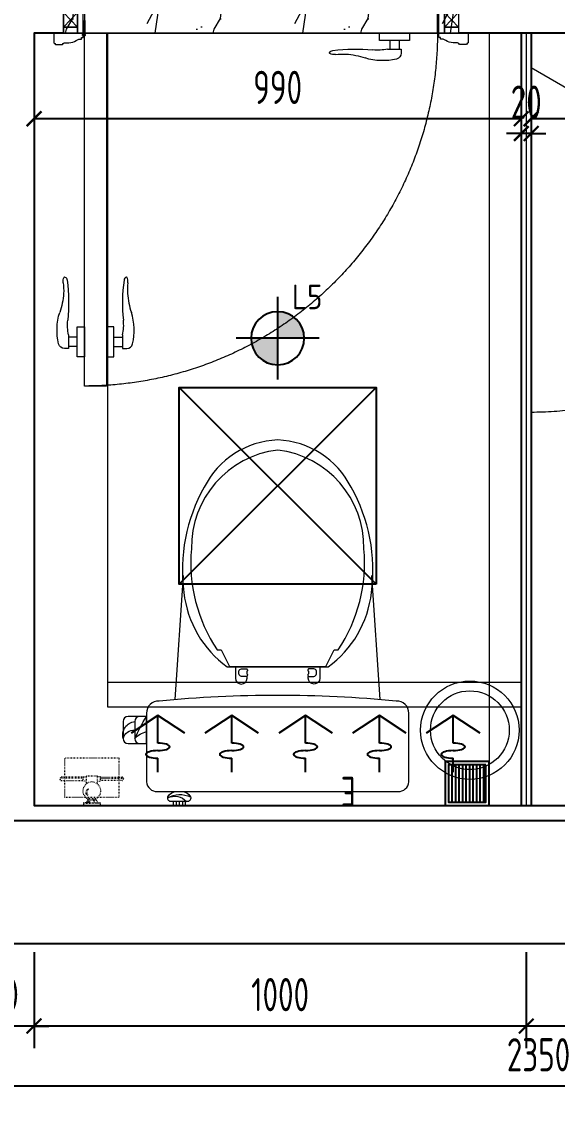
# Model space of a CAD drawing. Header units: millimetres. Extents: x 84706 to 155398, y -6776 to 36429.
# Drawn here: x 109847 to 110935, y 20431 to 22640 of the extents above; entities that cross this region are included whole.
import ezdxf
from ezdxf.enums import TextEntityAlignment as Align

# ---------------------------------------------------------------- set-up
doc = ezdxf.new("R2010")
doc.units = ezdxf.units.MM
for name, pattern in [('ACAD_ISO03W100', [30, 12, -18]), ('DASH', [8.89, 6.35, -2.54]), ('DOTE', [61.467999999999996, 50.8, -5.08, 0.508, -5.08]), ('HIDDEN', [9.524999999999999, 6.35, -3.175])]:
    doc.linetypes.add(name, pattern=pattern)
doc.layers.get('Defpoints').update_dxf_attribs({"color": 250})
for name, color, linetype, lineweight in [('FC-Doorsill【门槛线】', 8, 'Continuous', 0), ('FC-Material【地坪分割线】', 138, 'Continuous', 0), ('FF-Door【门】', 51, 'Continuous', 0), ('FF-Finish【平面完成尺寸】', 44, 'Continuous', 0), ('FF-FIXT【洁具】', 31, 'Continuous', 0), ('FF-MT【门套】', 20, 'Continuous', 0), ('FF-【活动成品家具】', 51, 'Continuous', 0), ('RC-dimensions', 44, 'Continuous', 0), ('RC-Modelling【天花造型】', 30, 'Continuous', 0)]:
    doc.layers.add(name, color=color, linetype=linetype, lineweight=lineweight)
for name, color, linetype in [('P-01-固定到顶家具', 30, 'Continuous'), ('P-01-地漏', 136, 'Continuous'), ('P-01-墙体完成面', 3, 'Continuous'), ('P-04-天花Ceiling AC', 14, 'Continuous'), ('P-04-天花Ceiling Lighting', 1, 'Continuous'), ('P-04-天花Ceiling Modelling', 30, 'Continuous'), ('P-07-地坪Floor', 20, 'Continuous'), ('WALL【墙体】', 7, 'Continuous')]:
    doc.layers.add(name, color=color, linetype=linetype)
doc.styles.add('MT-DIM', font='ARCHS.SHX', dxfattribs={"width": 0.8})
doc.styles.add('XZC', font='SIMPLEX.SHX', dxfattribs={"width": 0.7, "bigfont": 'hztxt.shx'})
doc.styles.add('尺寸标注', font='ARCHS.SHX', dxfattribs={"width": 0.8})
doc.linetypes.add('LED_LINE', pattern='A,12.7,-5.08,["LED",XZC,S=2.54,R=0,X=-2.54,Y=-1.27],-6.35', length=24.13)
doc.dimstyles.new('海龙1：25', dxfattribs={"dimscale": 25, "dimtxt": 2.25, "dimasz": 1, "dimexe": 1.5, "dimexo": 1, "dimgap": 1, "dimtad": 1, "dimdec": 0, "dimrnd": 5, "dimdsep": 46, "dimtxsty": '尺寸标注', "dimblk": 'ARCHTICK', "dimblk1": 'ARCHTICK', "dimblk2": 'ARCHTICK', "dimcen": 1, "dimclrd": 44, "dimclre": 44, "dimclrt": 2, "dimadec": 0, "dimazin": 0, "dimtfac": 1, "dimtdec": 0, "dimtix": 1, "dimtmove": 2, "dimatfit": 3, "dimldrblk": 'hl_arrow2', "dimfxl": 0, "dimarcsym": 0})

# ---------------------------------------------------------------- blocks, each defined once
blk = doc.blocks.new('马桶平面15')
at = {"color": 251}
for p, q in [((-164.0571908322745, 735.0981580092339), (-187.7460180830094, 735.0981580092339)), ((-182.4303169815685, 735.2244997677626), (-182.4303169815685, 743.3335451972671)), ((-175.901604457642, 735.0981580092339), (-175.901604457642, 743.3335451972671)), ((-168.5613192272722, 743.3335451972671), (-168.5613192272722, 735.0981580092339))]:
    blk.add_line(p, q, dxfattribs=at)
for points in [[(-171.2885222687619, 714.8840258204145, 0.2885749665974943), (-152.8361698848894, 725.1158669191645, 0.4641407080037827), (-158.5713588941726, 735.0981580092339), (-164.0571908322745, 735.0981580092339), (-164.0571908322745, 743.3335451972671), (-187.7460180830094, 743.3335451972671), (-187.7460180830094, 743.3335451972671), (-187.7460180830094, 735.0981580092339), (-193.2318500210531, 735.0981580092339, 0.4641407080037827), (-198.9670390303363, 725.1158669191645, 0.2885749665974943), (-180.5146866464638, 714.8840258204145)], [(-61.50066135724774, 462.9293617702788), (-61.50066135724774, 484.4478823955869, -0.9999999999999999), (-38.035714793019, 484.4478823955869), (-38.035714793019, 480.5103298384929)], [(109.6974524419638, 462.9293617702788), (109.6974524419638, 484.4478823955869, 0.9999999999999999), (86.2325058777351, 484.4478823955869), (86.2325058777351, 480.5103298384929)], [(26.7266699296888, 460.2448864139151), (121.8737014859216, 460.2448864139151), (138.6643494110322, 426.6350630602101), (147.0596733736456, 426.6350630602101, -0.1710796299672904), (199.2972580198548, 221.2416925954167, -0.3838322170328008), (24.09839554235805, 20.56960877298843, -0.3838322170327986), (-151.1004669351387, 221.2416925954167, -0.1710796299672904), (-98.86288228892954, 426.6350630602101), (-90.46755832631607, 426.6350630602101), (-73.67691040120553, 460.2448864139151), (121.8737014859216, 460.2448864139151)]]:
    blk.add_lwpolyline(points, format="xyb", dxfattribs=at)
for points in [[(24.09839554235805, 519.1526476269355, -0.02385465061286155), (-216.9319540455472, 530.8102654241957, -0.4276498337700156), (-242.5407318734797, 555.2757634925656), (-242.5407318734797, 695.0786024929257, -0.3823066257272526), (-220.4240667746635, 714.8840258204145), (24.09839554235805, 714.8840258204145), (268.6208578594378, 714.8840258204145, -0.3823066257272526), (290.737522958254, 695.0786024929257), (290.7375229581958, 555.2757634925656, -0.4276498337700156), (265.1287451302633, 530.8102654241957, -0.02385465061286155)], [(24.09839554235805, 1.001171767711639e-08, -0.2723392022480794), (-125.1494766355609, 95.95609877258539, -0.1631594532269017), (-166.5670983383316, 310.4249915879918, -0.209339846435017), (-78.45818554190919, 461.4631235599518), (24.09839554235805, 461.4631235599518), (126.6549766266253, 461.4631235599518, -0.209339846435017), (214.7638894230477, 310.4249915879918, -0.1631594532269017), (173.346267720277, 95.95609877258539, -0.2723392022480782)]]:
    blk.add_lwpolyline(points, format="xyb", close=True)
for points in [[(-242.5407318734797, 617.0594064458273), (-242.5407318734797, 562.2180218822323), (-279.8543606953463, 562.2180218822323, -0.414213562373095), (-289.8543606953463, 572.2180218822323), (-289.8543606953463, 607.0594064458273, -0.414213562373095), (-279.8543606953463, 617.0594064458273)], [(-242.5407318734797, 617.0594064458273), (-242.5407318734797, 562.2180218822323), (-256.197546284413, 562.2180218822323, -0.4142135623730943), (-266.197546284413, 572.2180218822323), (-266.197546284413, 607.0594064458273, -0.414213562373095), (-256.197546284413, 617.0594064458273)], [(-54.48536517063621, 475.5103298384929), (-54.48536517063621, 470.2579161572503, 0.414213562373095), (-49.48536517063621, 465.2579161572503), (-38.68139440007508, 465.2579161572503, 0.5853799054480288), (-38.49501884507481, 470.2579161572503), (-38.49501884507481, 475.5103298384929, 0.585379905448016), (-38.68139440007508, 480.5103298384929), (-49.48536517063621, 480.5103298384929, 0.414213562373095)], [(102.6821562553523, 475.5103298384929), (102.6821562553523, 470.2579161572503, -0.414213562373095), (97.68215625535231, 465.2579161572503), (86.87818548479117, 465.2579161572503, -0.5853799054480288), (86.6918099297909, 470.2579161572503), (86.6918099297909, 475.5103298384929, -0.585379905448016), (86.87818548479117, 480.5103298384929), (97.68215625535231, 480.5103298384929, -0.414213562373095)]]:
    blk.add_lwpolyline(points, format="xyb", close=True, dxfattribs=at)
for points in [[(-184.4186219370458, 527.8899719689507), (-167.1152511710534, 275.6955975303426)], [(232.6154130217619, 527.8899719689507), (215.3120422557113, 275.6955975303426)]]:
    blk.add_lwpolyline(points)
for centre, radius, start, end in [((-185.0891662033973, 755.6621033418924), 31.43439685889261, 242.8817928358048, 319.1420358471976), ((-173.5004622000852, 774.05271891132), 53.12088534449903, 240.7977288494226, 292.8926044594807), ((-262.6591067402624, 600.0725888848538), 28.07841621797807, 165.5915741051272, 262.7603417760201), ((-267.7218828947516, 612.3417008843971), 22.75410310537309, 193.4235015923418, 273.8412199098352), ((-231.6594726800104, 638.0647991135484), 46.41349914393098, 221.9148404801822, 256.4412853758613), ((180.6547157092718, 814.1427470392082), 492.5042680020023, 204.8642732166658, 210.7649860703481)]:
    blk.add_arc(centre, radius, start, end, dxfattribs=at)
blk = doc.blocks.new('DOORBLK101')
blk.add_line((-0.5, 0), (2.220446049250313e-16, 0.8660254037844385))
at = {"color": 8, "linetype": 'HIDDEN', "ltscale": 10}
blk.add_arc((-0.5, 0), 1, 0, 59.99999999999999, dxfattribs=at)
blk = doc.blocks.new('海龙工具_2009110106373373')
at = {"linetype": 'ACAD_ISO03W100', "ltscale": 0.1}
for p, q in [((-16.66667418397265, 0), (16.66667418397992, 0)), ((-16.66667418397265, -5.826282908732537), (-16.66667418397265, 0)), ((16.66667418397992, -5.826282908732537), (16.66667418397992, 0)), ((-16.66667418397265, -5.826282908732537), (16.66667418397992, -5.826282908732537)), ((-9.54349316621665, -11.10263979730371), (9.543493166223925, -11.10263979730371)), ((-7.947737707290798, -13.82621973758796), (7.947737707283522, -13.82621973758796)), ((-6.9319217377124, -13.82621973758796), (-6.9319217377124, -11.10263979730371)), ((6.931921737726952, -13.82621973758796), (6.931921737726952, -11.10263979730371))]:
    blk.add_line(p, q, dxfattribs=at)
at = {"color": 8, "linetype": 'ACAD_ISO03W100', "ltscale": 0.1}
for p, q in [((-16.66667418397265, -4.411159631417831), (16.66667418397992, -4.411159631417831)), ((-6.55520038731629, -13.82621973758796), (-6.55520038731629, -11.10263979730371)), ((-6.115661532334343, -13.82621973758796), (-6.115661532334343, -11.10263979730371)), ((-2.536900541839714, -13.82621973758796), (-2.536900541839714, -11.10263979730371)), ((5.562149299847079, -13.82621973758796), (5.562149299847079, -11.10263979730371)), ((5.876053145715559, -13.82621973758796), (5.876053145715559, -11.10263979730371)), ((6.44104333287396, -13.82621973758796), (6.44104333287396, -11.10263979730371)), ((7.836596803150314, -20.33806090000144), (11.90499751677999, -22.69508093754848)), ((6.959671882563271, -33.30064094488625), (9.215764637832763, -33.30064094488625))]:
    blk.add_line(p, q, dxfattribs=at)
blk.add_lwpolyline([(-55.47517922676343, -96.80728723364882), (55.20153515268612, -96.80728723364882), (55.20153515268612, -17.36786731695611), (-55.47517922676343, -17.36786731695611)], close=True, dxfattribs=at)
at = {"linetype": 'ACAD_ISO03W100', "ltscale": 0.1}
for points in [[(-11.67765323831554, -43.80622058504377), (-11.67765323831554, -59.88850430181628), (11.67765323830099, -59.88850430181628), (11.67765323830099, -43.80622058504377)], [(-61.44944365140691, -50.98293094473775), (-17.63761928922031, -50.98293094473775)], [(-17.63761928922031, -57.7930764950288), (-61.44944365140691, -57.7930764950288)], [(-11.67765323833009, -49.47301560111373), (-17.63761928922031, -49.47301560111373), (-17.63761928922031, -58.82040746966959), (-11.67765323833009, -58.82040746966959)], [(11.67765323830099, -49.47301560111373), (17.63761928918393, -49.47301560111373), (17.63761928918393, -58.82040746966959), (11.67765323830099, -58.82040746966959)], [(61.44944365137053, -50.98293094473775), (17.63761928918393, -50.98293094473775)], [(17.63761928918393, -57.7930764950288), (61.44944365137053, -57.7930764950288)]]:
    blk.add_lwpolyline(points, dxfattribs=at)
at = {"color": 8, "linetype": 'ACAD_ISO03W100', "ltscale": 0.1}
for points in [[(-17.63761928922031, -56.14353727570415), (-64.36708354324946, -56.14353727570415)], [(-17.63761928922031, -56.69338368214085), (-63.95538535736705, -56.69338368214085)], [(17.63761928918393, -56.14353727570415), (64.36708354322036, -56.14353727570415)], [(17.63761928918393, -56.69338368214085), (63.95538535733795, -56.69338368214085)]]:
    blk.add_lwpolyline(points, dxfattribs=at)
at = {"linetype": 'ACAD_ISO03W100', "ltscale": 0.1}
for centre, radius, start, end in [((7.275957614183426e-12, -30.03705152257317), 18.05429593821541, 116.1174789818091, 63.88252101819091), ((-20.89994410058716, -14.22705750494788), 11.77841092154193, 15.38278819670039, 45.49873492132252), ((20.89994410057989, -14.22705750494788), 11.77841092154193, 134.5012650786775, 164.6172118032996), ((-61.44944365140691, -54.38800371988327), 3.405072775143196, 90, 270), ((61.44944365137053, -54.38800371988327), 3.405072775143196, 270, 90)]:
    blk.add_arc(centre, radius, start, end, dxfattribs=at)
at = {"color": 8, "linetype": 'ACAD_ISO03W100', "ltscale": 0.1}
for centre, radius, start, end in [((-15.29056105926429, -11.82819850473606), 11.17484108262379, 3.722712052192017, 32.48588416393801), ((-22.18789866888983, -12.49614203695819), 18.83187759355098, 4.24359386450661, 20.74314714493002), ((14.73137595405569, -12.43669189355569), 11.19372081646133, 143.8042241538002, 173.1552997433065), ((16.86254185606958, -14.22705750494788), 11.77841092154193, 134.5012650786775, 164.6172118032996), ((21.58276324236795, -18.21428574349557), 16.78133918080376, 132.4215995361787, 154.9263456244095), ((0.7450198465376161, -26.36926445191784), 9.309451112509976, 311.8793106955118, 40.38030773690907), ((0.8892730121006025, -25.54557536961511), 11.37855460373678, 317.0350350268318, 14.50796760360802)]:
    blk.add_arc(centre, radius, start, end, dxfattribs=at)
blk = doc.blocks.new('海龙_05069869')
at = {"layer": 'FF-FIXT【洁具】'}
blk.add_circle((0, 0), 100, dxfattribs=at)
at = {"layer": 'FF-FIXT【洁具】', "color": 9}
blk.add_circle((0, 0), 80, dxfattribs=at)
blk = doc.blocks.new('_ArchTick')
at = {"color": 2, "linetype": 'ByBlock', "const_width": 0.15}
blk.add_lwpolyline([(-0.5, -0.5), (0.5, 0.5)], dxfattribs=at)
blk = doc.blocks.new('*D216')
at = {"layer": 'Defpoints', "color": 0, "transparency": 16777216}
for p in [(109721.788757157, 21016.41834698622), (109871.788757157, 21016.41834698622), (109721.788757157, 20598.50277478949)]:
    blk.add_point(p, dxfattribs=at)
at = {"layer": 'RC-dimensions', "color": 44, "lineweight": -2, "transparency": 16777216}
for p, q in [((109721.788757157, 20748.50277478949), (109721.788757157, 20553.50277478949)), ((109871.788757157, 20748.50277478949), (109871.788757157, 20553.50277478949)), ((109721.788757157, 20598.50277478949), (109691.788757157, 20598.50277478949)), ((109871.788757157, 20598.50277478949), (109721.788757157, 20598.50277478949)), ((109871.788757157, 20598.50277478949), (109901.788757157, 20598.50277478949))]:
    blk.add_line(p, q, dxfattribs=at)
at = {"layer": 'RC-dimensions', "color": 44, "lineweight": -2, "transparency": 16777216, "xscale": 30, "yscale": 30, "zscale": 30}
blk.add_blockref('_ArchTick', (109721.788757157, 20598.50277478949), dxfattribs=at)
at = {"layer": 'RC-dimensions', "color": 44, "lineweight": -2, "transparency": 16777216, "xscale": 30, "yscale": 30, "zscale": 30, "rotation": 180}
blk.add_blockref('_ArchTick', (109871.788757157, 20598.50277478949), dxfattribs=at)
at = {"layer": 'RC-dimensions', "color": 2, "transparency": 16777216, "insert": (109796.788757157, 20662.25277478949), "char_height": 67.5, "attachment_point": 5, "style": '尺寸标注'}
blk.add_mtext('150', dxfattribs=at)
blk = doc.blocks.new('hl_arrow2')
at = {"color": 2}
blk.add_line((-0.221303783804, 2.183e-12), (-1, 5.72e-13), dxfattribs=at)
blk.add_lwpolyline([(-0.221303783804, 0), (-0.861040435366, -0.688592459968), (-0.653754463034, -0.862470062348), (0, 0), (-0.653754463034, 0.862470062348), (-0.861040435366, 0.688592459968)], close=True, dxfattribs=at)
for points in [[(-0.861040435366, 0.688592459968), (-0.653754463034, 0.862470062348), (-0.221303783804, 0), (0, 0)], [(-0.861040435366, -0.688592459968), (-0.653754463034, -0.862470062348), (-0.221303783804, 0), (0, 0)]]:
    blk.add_solid(points, dxfattribs=at)
blk = doc.blocks.new('*D217')
at = {"layer": 'Defpoints', "color": 0, "transparency": 16777216}
for p in [(109871.788757157, 21016.41834698622), (110871.788757157, 21016.41834698622), (109871.788757157, 20598.50277478949)]:
    blk.add_point(p, dxfattribs=at)
at = {"layer": 'RC-dimensions', "color": 44, "lineweight": -2, "transparency": 16777216}
for p, q in [((109871.788757157, 20748.50277478949), (109871.788757157, 20553.50277478949)), ((110871.788757157, 20748.50277478949), (110871.788757157, 20553.50277478949)), ((110871.788757157, 20598.50277478949), (109871.788757157, 20598.50277478949))]:
    blk.add_line(p, q, dxfattribs=at)
at = {"layer": 'RC-dimensions', "color": 44, "lineweight": -2, "transparency": 16777216, "xscale": 30, "yscale": 30, "zscale": 30, "rotation": 180}
blk.add_blockref('_ArchTick', (109871.788757157, 20598.50277478949), dxfattribs=at)
at = {"layer": 'RC-dimensions', "color": 44, "lineweight": -2, "transparency": 16777216, "xscale": 30, "yscale": 30, "zscale": 30}
blk.add_blockref('_ArchTick', (110871.788757157, 20598.50277478949), dxfattribs=at)
at = {"layer": 'RC-dimensions', "color": 2, "transparency": 16777216, "insert": (110371.788757157, 20662.25277478949), "char_height": 67.5, "attachment_point": 5, "style": '尺寸标注'}
blk.add_mtext('1000', dxfattribs=at)
blk = doc.blocks.new('*D218')
at = {"layer": 'Defpoints', "color": 0, "transparency": 16777216}
for p in [(110871.788757157, 21016.41834698622), (111771.788757157, 21016.41834698622), (110871.788757157, 20598.50277478949)]:
    blk.add_point(p, dxfattribs=at)
at = {"layer": 'RC-dimensions', "color": 44, "lineweight": -2, "transparency": 16777216}
for p, q in [((110871.788757157, 20748.50277478949), (110871.788757157, 20553.50277478949)), ((111771.788757157, 20748.50277478949), (111771.788757157, 20553.50277478949)), ((111771.788757157, 20598.50277478949), (110871.788757157, 20598.50277478949))]:
    blk.add_line(p, q, dxfattribs=at)
at = {"layer": 'RC-dimensions', "color": 44, "lineweight": -2, "transparency": 16777216, "xscale": 30, "yscale": 30, "zscale": 30, "rotation": 180}
blk.add_blockref('_ArchTick', (110871.788757157, 20598.50277478949), dxfattribs=at)
at = {"layer": 'RC-dimensions', "color": 44, "lineweight": -2, "transparency": 16777216, "xscale": 30, "yscale": 30, "zscale": 30}
blk.add_blockref('_ArchTick', (111771.788757157, 20598.50277478949), dxfattribs=at)
at = {"layer": 'RC-dimensions', "color": 2, "transparency": 16777216, "insert": (111321.788757157, 20662.25277478949), "char_height": 67.5, "attachment_point": 5, "style": '尺寸标注'}
blk.add_mtext('900', dxfattribs=at)
blk = doc.blocks.new('门套线03')
at = {"ltscale": 100}
blk.add_lwpolyline([(59.99999999610009, 0), (59.99999999610009, 19.6999869149644, -0.3391847375322686), (56.56702640501317, 23.13296050606286), (41.95708299996386, 23.13296050606286, -0.3604749616786678), (38.52410943494215, 19.6999869149644), (29.23864021471218, 19.69998691491773, 0.1378024109381286), (14.4835205811778, 14.68383078919715, -0.1658899653347029), (3.43297359108692, 11.92995527619487), (3.43297359108692, 8.714471423439676), (0, 8.714471423439676), (0, 0)], format="xyb", close=True, dxfattribs=at)
blk = doc.blocks.new('HL_Door_Hinge')
at = {"color": 0, "linetype": 'DOTE', "ltscale": 0.04}
for p, q in [((-4, 3), (4, 3)), ((0, -1), (0, 7))]:
    blk.add_line(p, q, dxfattribs=at)
at = {"color": 0, "linetype": 'DASH', "ltscale": 5}
for p, q in [((-2, -26), (-2, 0.7639320224989206)), ((-0.5, -26), (-0.5, 0.04196010845043929)), ((0.5, -26), (0.5, 0.04196010845043929)), ((2, -26), (2, 0.7639320224989206)), ((-0.5, -26), (-2, -26)), ((0.5, -26), (2, -26))]:
    blk.add_line(p, q, dxfattribs=at)
for radius in [3, 2]:
    blk.add_circle((0, 3), radius, dxfattribs=at)
blk = doc.blocks.new('HL_Door_Seal')
at = {"color": 0}
for p, q in [((4.99999999992724, 2.082008359138854e-05), (-4.999999999941792, -2.082007631543092e-05)), ((-0.9999999999417923, 5.986082524348603), (-0.4999999999272404, 6.484924469714315)), ((-0.9999999999417923, 5.986082524348603), (-0.4999999999272404, 5.986082524348603)), ((-0.9999999999417923, 5.487240578979254), (-0.4999999999272404, 5.986082524348603)), ((-0.9999999999417923, 5.487240578979254), (-0.4999999999272404, 5.487240578979254)), ((-0.9999999999417923, 4.98839863359899), (-0.4999999999272404, 5.487240578979254)), ((-0.9999999999417923, 4.489556688240555), (-0.4999999999272404, 4.98839863359899)), ((-0.9999999999417923, 4.98839863359899), (-0.4999999999272404, 4.98839863359899)), ((-0.9999999999417923, 4.489556688240555), (-0.4999999999272404, 4.489556688240555)), ((-0.9999999999417923, 3.990714742871205), (-0.4999999999272404, 4.489556688240555)), ((-0.9999999999417923, 3.990714742871205), (-0.4999999999272404, 3.990714742871205)), ((-0.9999999999417923, 3.491872797501856), (-0.4999999999272404, 3.990714742871205)), ((-0.9999999999417923, 3.491872797501856), (-0.4999999999272404, 3.491872797501856)), ((-0.9999999999417923, 2.993030852132506), (-0.4999999999272404, 3.491872797501856)), ((-0.9999999999417923, 2.993030852132506), (-0.4999999999272404, 2.993030852132506)), ((-0.9999999999417923, 2.494188906763156), (-0.4999999999272404, 2.993030852132506)), ((-0.9999999999417923, 2.494188906763156), (-0.4999999999272404, 2.494188906763156)), ((-0.9999999999417923, 1.995346961401083), (-0.4999999999272404, 2.494188906763156)), ((-0.9999999999417923, 1.995346961401083), (-0.4999999999272404, 1.995346961401083)), ((-0.9999999999417923, 1.496505016020819), (-0.4999999999272404, 1.995346961401083)), ((-0.9999999999417923, 1.496505016020819), (-0.4999999999272404, 1.496505016020819)), ((-0.9999999999417923, 0.9976630706514698), (-0.4999999999272404, 1.496505016020819)), ((-0.9999999999417923, 0.9976630706514698), (-0.4999999999272404, 0.9976630706514698)), ((-0.9999999999417923, 0.4988211252821202), (-0.4999999999272404, 0.9976630706514698)), ((-0.9999999999417923, 0.4988211252821202), (-0.4999999999272404, 0.4988211252821202)), ((-0.9999999999417923, -2.082007631543092e-05), (-0.4999999999272404, 0.4988211252821202)), ((-0.4999999999272404, 6.484924469714315), (0.5000000000727596, 6.484924469714315)), ((1.00000000007276, 5.986082524348603), (0.5000000000727596, 6.484924469714315)), ((1.00000000007276, 5.986082524348603), (0.5000000000727596, 5.986082524348603)), ((1.00000000007276, 5.487240578979254), (0.5000000000727596, 5.986082524348603)), ((1.00000000007276, 5.487240578979254), (0.5000000000727596, 5.487240578979254)), ((1.00000000007276, 4.98839863359899), (0.5000000000727596, 5.487240578979254)), ((1.00000000007276, 4.98839863359899), (0.5000000000727596, 4.98839863359899)), ((1.00000000007276, 4.489556688240555), (0.5000000000727596, 4.98839863359899)), ((1.00000000007276, 4.489556688240555), (0.5000000000727596, 4.489556688240555)), ((1.00000000007276, 3.990714742871205), (0.5000000000727596, 4.489556688240555)), ((1.00000000007276, 3.990714742871205), (0.5000000000727596, 3.990714742871205)), ((1.00000000007276, 3.491872797501856), (0.5000000000727596, 3.990714742871205)), ((1.00000000007276, 3.491872797501856), (0.5000000000727596, 3.491872797501856)), ((1.00000000007276, 2.993030852132506), (0.5000000000727596, 3.491872797501856)), ((1.00000000007276, 2.993030852132506), (0.5000000000727596, 2.993030852132506)), ((1.00000000007276, 2.494188906763156), (0.5000000000727596, 2.993030852132506)), ((1.00000000007276, 2.494188906763156), (0.5000000000727596, 2.494188906763156)), ((1.00000000007276, 1.995346961401083), (0.5000000000727596, 2.494188906763156)), ((1.00000000007276, 1.995346961401083), (0.5000000000727596, 1.995346961401083)), ((1.00000000007276, 1.496505016020819), (0.5000000000727596, 1.995346961401083)), ((1.00000000007276, 1.496505016020819), (0.5000000000291038, 1.496505016020819)), ((1.000000000029104, 0.9976630706514698), (0.5000000000291038, 1.496505016020819)), ((1.000000000029104, 0.9976630706514698), (0.5000000000291038, 0.9976630706514698)), ((1.000000000029104, 0.4988211252821202), (0.5000000000291038, 0.9976630706514698)), ((1.000000000029104, 0.4988211252821202), (0.5000000000291038, 0.4988211252821202)), ((1.000000000029104, -2.082007631543092e-05), (0.5000000000291038, 0.4988211252821202))]:
    blk.add_line(p, q, dxfattribs=at)
blk.add_lwpolyline([(-3.872983346140245, -1.000020820065401, 0.7745966692453083), (3.872983346285764, -1.000020820065401)], format="xyb", close=True, dxfattribs=at)
blk.add_arc((7.275957614183426e-11, -2.082007631543092e-05), 5, 180, 0.0004771610841849796, dxfattribs=at)
blk = doc.blocks.new('门把手02')
at = {"color": 250}
for p, q in [((-13.49999999860302, 32.17172175762244), (-13.49999999860302, 40.86935063358396)), ((12.90183659596369, 32.17172175762244), (-13.49999999860302, 32.17172175762244)), ((-9.400420775113162, 14.63367436802946), (-9.40042077738326, 32.17172175762244)), ((9.400420775462408, 14.63367436802946), (9.400420777557883, 32.17172175762244)), ((-30.37499999685679, 14.63367436802946), (-15.18749999825377, 14.63367436802946)), ((-30.37499999685679, 0), (-30.37499999685679, 14.63367436802946)), ((30.37499999685679, 0), (-30.37499999685679, 0)), ((-15.18749999825377, 14.63367436802946), (19.57499999797437, 14.63367436802946)), ((-15.18749999825377, 14.63367436802946), (19.57499999797437, 14.63367436802946)), ((19.57499999797437, 14.63367436802946), (30.37499999685679, 14.63367436802946)), ((30.37499999685679, 14.63367436802946), (30.37499999685679, 0))]:
    blk.add_line(p, q, dxfattribs=at)
at = {"color": 250, "extrusion": (0, 0, -1)}
for centre, major_axis, ratio, start_param, end_param in [((-1.349999999685679, 40.86935063358396), (-8.591347391675667, 8.591347391675665), 0.9999999999859451, 5.497787143775111, 6.813201964240597), ((23.38864229049068, -64.06994071556255), (-0.1062504841361529, 119.9626829500712), 0.9999999997415425, -0.2330466779844225, 0.306450502864553), ((107.7648263399606, 189.2196141660679), (1.753389800599291, 147.0283474284527), 0.9999999997236567, 3.194780511485614, 3.464277035678652), ((12.90183659596369, 37.23422175832093), (3.579728080075414, 3.579728080075414), 0.9999999999779258, 2.124303553739056, 2.356194490181307), ((79.26974967814749, 368.4258099852595), (-0.0604607325119018, 336.2688116135121), 0.9999999997360908, 3.005110885875104, 3.247916494708651), ((105.2230611277046, 171.9977347373497), (-91.70875193008591, 91.7087519300859), 0.9999999999995437, 3.813777725236979, 3.981187050748122), ((122.5295124765253, 24.00941682164557), (-13.65154796017409, 13.65154796017409), 0.9999999999980151, 0.6474644883190493, 1.248662514605253), ((124.0194821701152, 43.59716152050532), (5.920311599394203, 5.920311599394205), 0.9999999999987207, 1.238085390287711, 2.228963725690718), ((130.6264945021248, 40.39641311718151), (-0.7291489896447445, 0.7291489896447444), 0.999999999933694, 1.325662120281373, 2.81998217696338)]:
    blk.add_ellipse(centre, major_axis=major_axis, ratio=ratio, start_param=start_param, end_param=end_param, dxfattribs=at)
at = {"color": 250, "extrusion": (0, 0, -0.9999999999999999)}
blk.add_ellipse((33.83809215266956, -51.42656153091229), major_axis=(-0.03870356646748987, 86.03667510705834), ratio=0.9999999997428224, start_param=-0.2314410869051797, end_param=0.1146693207027536, dxfattribs=at)
blk = doc.blocks.new('hld_1_722.134_150_门把手02_门套线03_45_0_0_3_40_0_1_1')
at = {"layer": 'FC-Doorsill【门槛线】'}
for p, q in [((-0.4999999999998593, 0.09350052905264998), (0.4999999999998593, 0.09350052905264998)), ((-0.4999999999998593, -0.09350052905264998), (0.4999999999998593, -0.09350052905264998))]:
    blk.add_line(p, q, dxfattribs=at)
at = {"layer": 'FF-Door【门】'}
blk.add_lwpolyline([(-0.4470163668700243, 0.09350052905264998), (-0.3909160494384343, 0.09350052905264998), (-0.3909160494384343, 0.9875332627926986), (-0.4470163668700243, 0.9875332627926986)], close=True, dxfattribs=at)
at = {"layer": 'FF-Door【门】', "color": 250, "linetype": 'ACAD_ISO03W100', "ltscale": 2.083333333333333}
blk.add_lwpolyline([(-0.4470163668700243, 0.09350052905264998), (0.4470163668700243, 0.09350052905264998), (0.4470163668700243, 0.03740021162106), (-0.4470163668700243, 0.03740021162106)], close=True, dxfattribs=at)
at = {"layer": 'FF-Door【门】', "color": 8, "linetype": 'HIDDEN', "ltscale": 15}
blk.add_arc((-0.4470163668700243, 0.09350052905264998), 0.8940327337400487, 0, 90.00000000000588, dxfattribs=at)
at = {"layer": 'FF-MT【门套】', "color": 250}
for p, q in [((-0.4650931358202033, 0.07854044440422599), (-0.4999999999998593, 0.041140232783166)), ((-0.4650931358202033, 0.041140232783166), (-0.4999999999998593, 0.07854044440422599)), ((0.4650931358202033, 0.07854044440422599), (0.4999999999998593, 0.041140232783166)), ((0.4650931358202033, 0.041140232783166), (0.4999999999998593, 0.07854044440422599)), ((-0.4999999999998593, -0.041140232783166), (-0.4650931358202033, -0.07854044440422599)), ((-0.4999999999998593, -0.07854044440422599), (-0.4650931358202033, -0.041140232783166)), ((0.4999999999998593, -0.041140232783166), (0.4650931358202033, -0.07854044440422599)), ((0.4999999999998593, -0.07854044440422599), (0.4650931358202033, -0.041140232783166))]:
    blk.add_line(p, q, dxfattribs=at)
for points in [[(-0.4999999999998593, 0.09350052905264998), (-0.4650931358202033, 0.09350052905264998), (-0.4650931358202033, 0.07854044440422599), (-0.4999999999998593, 0.07854044440422599)], [(-0.4650931358202033, 0.09350052905264998), (-0.4501330511717793, 0.09350052905264998), (-0.4501330511717793, -0.09350052905264998), (-0.4650931358202033, -0.09350052905264998)], [(0.4650931358202033, 0.09350052905264998), (0.4501330511717793, 0.09350052905264998), (0.4501330511717793, -0.09350052905264998), (0.4650931358202033, -0.09350052905264998)], [(0.4999999999998593, 0.09350052905264998), (0.4650931358202033, 0.09350052905264998), (0.4650931358202033, 0.07854044440422599), (0.4999999999998593, 0.07854044440422599)], [(-0.4650931358202033, 0.07854044440422599), (-0.4650931358202033, 0.041140232783166), (-0.4999999999998593, 0.041140232783166), (-0.4999999999998593, 0.07854044440422599)], [(0.4650931358202033, 0.07854044440422599), (0.4650931358202033, 0.041140232783166), (0.4999999999998593, 0.041140232783166), (0.4999999999998593, 0.07854044440422599)], [(-0.4999999999998593, -0.041140232783166), (-0.4999999999998593, -0.07854044440422599), (-0.4650931358202033, -0.07854044440422599), (-0.4650931358202033, -0.041140232783166)], [(0.4999999999998593, -0.041140232783166), (0.4999999999998593, -0.07854044440422599), (0.4650931358202033, -0.07854044440422599), (0.4650931358202033, -0.041140232783166)], [(-0.4999999999998593, -0.09350052905264998), (-0.4650931358202033, -0.09350052905264998), (-0.4650931358202033, -0.07854044440422599), (-0.4999999999998593, -0.07854044440422599)], [(0.4999999999998593, -0.09350052905264998), (0.4650931358202033, -0.09350052905264998), (0.4650931358202033, -0.07854044440422599), (0.4999999999998593, -0.07854044440422599)]]:
    blk.add_lwpolyline(points, close=True, dxfattribs=at)
at = {"layer": 'FF-MT【门套】'}
for points in [[(-0.4999999999998593, 0.09350052905264998), (-0.4501330511717793, 0.09350052905264998), (-0.4501330511717793, 0.03116684301755), (-0.4376663139647593, 0.03116684301755), (-0.4376663139647593, -0.09350052905264998), (-0.4999999999998593, -0.09350052905264998)], [(0.4999999999998593, 0.09350052905264998), (0.4501330511717793, 0.09350052905264998), (0.4501330511717793, 0.03116684301755), (0.4376663139647593, 0.03116684301755), (0.4376663139647593, -0.09350052905264998), (0.4999999999998593, -0.09350052905264998)]]:
    blk.add_lwpolyline(points, close=True, dxfattribs=at)
at = {"layer": 'FF-Door【门】', "color": 250, "yscale": 0.001246673720702, "zscale": 0.001246673720702}
for name, p, xscale, rotation in [('门把手02', (-0.4470163668700243, 0.8753326279295186), -0.001246673720702, 90.00000000000593), ('门把手02', (-0.3909160494384343, 0.8753326279295186), 0.001246673720702, 270.0000000000178), ('HL_Door_Seal', (-0.4438996825682693, 0.03116684301755), 0.001246673720702, 180.0000000000119), ('HL_Door_Seal', (0.4438996825682693, 0.03116684301755), -0.001246673720702, 180)]:
    blk.add_blockref(name, p, dxfattribs=dict(at, xscale=xscale, rotation=rotation))
at = {"layer": 'FF-Door【门】', "color": 250, "zscale": 0.001246673720702}
for name, p, xscale, yscale in [('门把手02', (0.3379324163085993, 0.09350052905264998), -0.001246673720702, 0.001246673720702), ('HL_Door_Hinge', (-0.4485747090209018, 0.09350052905264998), 0.001246673720702, 0.001246673720702), ('门把手02', (0.3379324163085993, 0.03740021162106), -0.001246673720702, -0.001246673720702)]:
    blk.add_blockref(name, p, dxfattribs=dict(at, xscale=xscale, yscale=yscale))
at = {"layer": 'FF-MT【门套】', "zscale": 0.001246673720702}
for p, xscale, yscale in [((-0.4501330511717793, 0.09350052905264998), -0.001246673720702, 0.001246673720702), ((0.4501330511717793, 0.09350052905264998), 0.001246673720702, 0.001246673720702), ((-0.4376663139647593, -0.09350052905264998), -0.001246673720702, -0.001246673720702), ((0.4376663139647593, -0.09350052905264998), 0.001246673720702, -0.001246673720702)]:
    blk.add_blockref('门套线03', p, dxfattribs=dict(at, xscale=xscale, yscale=yscale))
blk = doc.blocks.new('*D220')
at = {"layer": 'Defpoints', "color": 0, "transparency": 16777216}
for p in [(109721.788757157, 20776.31221744676), (112071.788757157, 20776.31221744676), (109721.788757157, 20476.31221744676)]:
    blk.add_point(p, dxfattribs=at)
at = {"layer": 'RC-dimensions', "color": 44, "lineweight": -2, "transparency": 16777216}
for p, q in [((109721.788757157, 20626.31221744676), (109721.788757157, 20431.31221744676)), ((112071.788757157, 20626.31221744676), (112071.788757157, 20431.31221744676)), ((112071.788757157, 20476.31221744676), (109721.788757157, 20476.31221744676))]:
    blk.add_line(p, q, dxfattribs=at)
at = {"layer": 'RC-dimensions', "color": 44, "lineweight": -2, "transparency": 16777216, "xscale": 30, "yscale": 30, "zscale": 30, "rotation": 180}
blk.add_blockref('_ArchTick', (109721.788757157, 20476.31221744676), dxfattribs=at)
at = {"layer": 'RC-dimensions', "color": 44, "lineweight": -2, "transparency": 16777216, "xscale": 30, "yscale": 30, "zscale": 30}
blk.add_blockref('_ArchTick', (112071.788757157, 20476.31221744676), dxfattribs=at)
at = {"layer": 'RC-dimensions', "color": 2, "transparency": 16777216, "insert": (110896.788757157, 20540.06221744676), "char_height": 67.5, "attachment_point": 5, "style": '尺寸标注'}
blk.add_mtext('2350', dxfattribs=at)
blk = doc.blocks.new('*D252')
at = {"layer": 'Defpoints', "color": 0, "transparency": 16777216}
for p in [(110881.788757157, 22616.46329389098), (111741.788757157, 22586.46329389099), (110881.788757157, 22442.56834389434)]:
    blk.add_point(p, dxfattribs=at)
at = {"layer": 'FF-Finish【平面完成尺寸】', "color": 44, "lineweight": -2, "transparency": 16777216}
for p, q in [((110881.788757157, 22586.46329389098), (110881.788757157, 22397.56834389434)), ((111741.788757157, 22556.46329389099), (111741.788757157, 22397.56834389434)), ((111741.788757157, 22442.56834389434), (110881.788757157, 22442.56834389434))]:
    blk.add_line(p, q, dxfattribs=at)
at = {"layer": 'FF-Finish【平面完成尺寸】', "color": 44, "lineweight": -2, "transparency": 16777216, "xscale": 30, "yscale": 30, "zscale": 30, "rotation": 180}
blk.add_blockref('_ArchTick', (110881.788757157, 22442.56834389434), dxfattribs=at)
at = {"layer": 'FF-Finish【平面完成尺寸】', "color": 44, "lineweight": -2, "transparency": 16777216, "xscale": 30, "yscale": 30, "zscale": 30}
blk.add_blockref('_ArchTick', (111741.788757157, 22442.56834389434), dxfattribs=at)
at = {"layer": 'FF-Finish【平面完成尺寸】', "color": 2, "transparency": 16777216, "insert": (111311.788757157, 22506.31834389434), "char_height": 67.5, "attachment_point": 5, "style": '尺寸标注'}
blk.add_mtext('860', dxfattribs=at)
blk = doc.blocks.new('*D253')
at = {"layer": 'Defpoints', "color": 0, "transparency": 16777216}
for p in [(110861.788757157, 22586.46329389099), (110881.788757157, 22586.46329389099), (110861.788757157, 22412.56834389435)]:
    blk.add_point(p, dxfattribs=at)
at = {"layer": 'FF-Finish【平面完成尺寸】', "color": 44, "lineweight": -2, "transparency": 16777216}
for p, q in [((110861.788757157, 22556.46329389099), (110861.788757157, 22367.56834389435)), ((110881.788757157, 22556.46329389099), (110881.788757157, 22367.56834389435)), ((110861.788757157, 22412.56834389435), (110831.788757157, 22412.56834389435)), ((110881.788757157, 22412.56834389435), (110861.788757157, 22412.56834389435)), ((110881.788757157, 22412.56834389435), (110911.788757157, 22412.56834389435))]:
    blk.add_line(p, q, dxfattribs=at)
at = {"layer": 'FF-Finish【平面完成尺寸】', "color": 44, "lineweight": -2, "transparency": 16777216, "xscale": 30, "yscale": 30, "zscale": 30}
blk.add_blockref('_ArchTick', (110861.788757157, 22412.56834389435), dxfattribs=at)
at = {"layer": 'FF-Finish【平面完成尺寸】', "color": 44, "lineweight": -2, "transparency": 16777216, "xscale": 30, "yscale": 30, "zscale": 30, "rotation": 180}
blk.add_blockref('_ArchTick', (110881.788757157, 22412.56834389435), dxfattribs=at)
at = {"layer": 'FF-Finish【平面完成尺寸】', "color": 2, "transparency": 16777216, "insert": (110871.788757157, 22476.31834389435), "char_height": 67.5, "attachment_point": 5, "style": '尺寸标注'}
blk.add_mtext('20', dxfattribs=at)
blk = doc.blocks.new('*D254')
at = {"layer": 'Defpoints', "color": 0, "transparency": 16777216}
for p in [(110861.788757157, 22616.46329389098), (109871.7887571569, 22547.28159667819), (109871.7887571569, 22442.56834389434)]:
    blk.add_point(p, dxfattribs=at)
at = {"layer": 'FF-Finish【平面完成尺寸】', "color": 44, "lineweight": -2, "transparency": 16777216}
for p, q in [((110861.788757157, 22586.46329389098), (110861.788757157, 22397.56834389434)), ((109871.7887571569, 22517.28159667819), (109871.7887571569, 22397.56834389434)), ((110861.788757157, 22442.56834389434), (109871.7887571569, 22442.56834389434))]:
    blk.add_line(p, q, dxfattribs=at)
at = {"layer": 'FF-Finish【平面完成尺寸】', "color": 44, "lineweight": -2, "transparency": 16777216, "xscale": 30, "yscale": 30, "zscale": 30, "rotation": 180}
blk.add_blockref('_ArchTick', (109871.7887571569, 22442.56834389434), dxfattribs=at)
at = {"layer": 'FF-Finish【平面完成尺寸】', "color": 44, "lineweight": -2, "transparency": 16777216, "xscale": 30, "yscale": 30, "zscale": 30}
blk.add_blockref('_ArchTick', (110861.788757157, 22442.56834389434), dxfattribs=at)
at = {"layer": 'FF-Finish【平面完成尺寸】', "color": 2, "transparency": 16777216, "insert": (110366.788757157, 22506.31834389434), "char_height": 67.5, "attachment_point": 5, "style": '尺寸标注'}
blk.add_mtext('990', dxfattribs=at)
blk = doc.blocks.new('*U1007')
at = {"layer": 'P-04-天花Ceiling AC', "color": 3}
for p, q in [((-204.5747249875858, 79.69181232590563), (-149.9999999999709, 115.0665702336855)), ((-149.9999999999709, 115.0665702336855), (-95.4252750123851, 79.69181232587562)), ((-54.5747249875858, 79.69181232590563), (2.91038304567337e-11, 115.0665702336855)), ((2.91038304567337e-11, 115.0665702336855), (54.5747249876149, 79.69181232587562)), ((95.4252750124142, 79.69181232590563), (150.0000000000291, 115.0665702336855)), ((150.0000000000291, 115.0665702336855), (204.5747249876149, 79.69181232587562)), ((245.4252750124142, 79.69181232590563), (300.0000000000291, 115.0665702336855)), ((300.0000000000291, 115.0665702336855), (354.5747249876149, 79.69181232587562)), ((395.4252750124142, 79.69181232590563), (450.0000000000291, 115.0665702336855)), ((450.0000000000291, 115.0665702336855), (504.5747249876149, 79.69181232587562))]:
    blk.add_line(p, q, dxfattribs=at)
at = {"layer": 'P-04-天花Ceiling AC', "color": 3, "ltscale": 2}
for p, q in [((-149.9999999999709, 59.34828850595568), (-149.9999999999709, 115.0665702336855)), ((2.91038304567337e-11, 59.34828850595568), (2.91038304567337e-11, 115.0665702336855)), ((150.0000000000291, 59.34828850595568), (150.0000000000291, 115.0665702336855)), ((300.0000000000291, 59.34828850595568), (300.0000000000291, 115.0665702336855)), ((450.0000000000291, 59.34828850595568), (450.0000000000291, 115.0665702336855)), ((-150, 0), (-150, 28.66894124415739)), ((0, 0), (0, 28.66894124415739)), ((150, 0), (150, 28.66894124415739)), ((300, 0), (300, 28.66894124415739)), ((450, 0), (450, 28.66894124415739))]:
    blk.add_line(p, q, dxfattribs=at)
at = {"layer": 'P-04-天花Ceiling AC', "color": 3, "ltscale": 2, "extrusion": (0, 0, -1)}
for centre, major_axis, ratio, start_param, end_param in [((-150, 51.67845169056545), (24.28975181184603, -7.129154378486765e-12), 0.3157643138915797, 1.570796326794804, 4.712388980384597), ((0, 51.67845169056545), (24.28975181184603, -7.129154378486765e-12), 0.3157643138915797, 1.570796326794804, 4.712388980384597), ((150, 51.67845169056545), (24.28975181184603, -7.129154378486765e-12), 0.3157643138915797, 1.570796326794804, 4.712388980384597), ((300, 51.67845169056545), (24.28975181184603, -7.129154378486765e-12), 0.3157643138915797, 1.570796326794804, 4.712388980384597), ((450, 51.67845169056545), (24.28975181184603, -7.129154378486765e-12), 0.3157643138915797, 1.570796326794804, 4.712388980384597), ((-150, 36.33877805963675), (-24.28975181187583, -1.486813948825948e-11), 0.3157643138908855, 1.57079632679509, 4.712388980384883), ((0, 36.33877805963675), (-24.28975181187583, -1.486813948825948e-11), 0.3157643138908855, 1.57079632679509, 4.712388980384883), ((150, 36.33877805963675), (-24.28975181187583, -1.486813948825948e-11), 0.3157643138908855, 1.57079632679509, 4.712388980384883), ((300, 36.33877805963675), (-24.28975181187583, -1.486813948825948e-11), 0.3157643138908855, 1.57079632679509, 4.712388980384883), ((450, 36.33877805963675), (-24.28975181187583, -1.486813948825948e-11), 0.3157643138908855, 1.57079632679509, 4.712388980384883)]:
    blk.add_ellipse(centre, major_axis=major_axis, ratio=ratio, start_param=start_param, end_param=end_param, dxfattribs=at)
at = {"layer": 'P-04-天花Ceiling AC', "color": 50, "style": 'MT-DIM', "width": 0.8}
blk.add_attdef('R/S/E', text='', height=51.20000000021763, dxfattribs=at).set_placement((0, -71.41177649241126), align=Align.CENTER)
blk = doc.blocks.new('MT射灯')
at = {"layer": 'P-04-天花Ceiling Lighting'}
h = blk.add_hatch(color=8, dxfattribs=at)
h.paths.add_polyline_path([(-54.00000000013097, -1.818989403545856e-12), (0, -1.818989403545856e-12), (0, 54.00000000012733, 0.4142135623730951)])
h.paths.add_polyline_path([(0, -54.00000000013097, 0.414213562373095), (54.00000000013097, -1.818989403545856e-12), (0, -1.818989403545856e-12)])
at = {"layer": 'P-04-天花Ceiling Lighting', "color": 8}
for p, q in [((0, 84.00000000243563), (0, -84.00000000243563)), ((83.99999999573629, 0), (-83.99999999573629, 0))]:
    blk.add_line(p, q, dxfattribs=at)
at = {"layer": 'P-04-天花Ceiling Lighting', "color": 1}
blk.add_circle((0, 0), 54.00000000012894, dxfattribs=at)
at = {"layer": 'P-04-天花Ceiling Lighting', "color": 50, "style": 'MT-DIM'}
blk.add_attdef('L1', (60, -84.00000000209548), '', height=50, dxfattribs=at)
blk = doc.blocks.new('fsdxcv')
at = {"layer": 'P-04-天花Ceiling Modelling', "color": 8, "linetype": 'DASH', "ltscale": 300}
for p, q in [((3732.409861226843, 8717.797886034474, -0.01049980130369201), (4132.409861226843, 8317.797886034474, -0.01049980130369201)), ((3732.409861226843, 8317.797886034474, -0.01049980130369201), (4132.40986593561, 8717.797886034474, -0.01049980130369201))]:
    blk.add_line(p, q, dxfattribs=at)
at = {"layer": 'P-04-天花Ceiling Modelling', "color": 8, "elevation": -0.01049980130369477}
blk.add_lwpolyline([(4132.409861226843, 8317.797886034474), (3732.409861226843, 8317.797886034474), (3732.409861226843, 8717.797886034474), (4132.409861226843, 8717.797886034474)], close=True, dxfattribs=at)
blk = doc.blocks.new('A$C091E50A3')
at = {"layer": 'P-01-地漏'}
h = blk.add_hatch(dxfattribs=at)
h.set_pattern_fill('ANSI31', color=251, scale=2, angle=45, style=0)
h.set_pattern_definition([(90, (5.999965037350194, 6.000014965429727), (-6.35, 1.332267629550188e-15), [])])
h.paths.add_polyline_path([(73.99996503735747, 74.00001496542973), (5.999965037350194, 74.00001496542973), (5.999965037350194, 6.000014965429727), (73.9999650373502, 6.000014965429727)])
blk.add_lwpolyline([(-3.496264980640262e-05, 1.496542972745374e-05), (79.9999650373502, 1.496542972745374e-05), (79.9999650373502, 80.00001496542973), (-3.496264980640262e-05, 80.00001496542973)], close=True, dxfattribs=at)
at = {"layer": 'P-01-地漏', "color": 251}
blk.add_lwpolyline([(5.999965037350194, 6.000014965429727), (73.9999650373502, 6.000014965429727), (73.9999650373502, 74.00001496542973), (5.999965037350194, 74.00001496542973)], close=True, dxfattribs=at)

msp = doc.modelspace()

# ---------------------------------------------------------------- hatches: boundary and pattern name
at = {"layer": 'FC-Material【地坪分割线】'}
h = msp.add_hatch(dxfattribs=at)
h.set_pattern_fill('大理石1', color=250, scale=300, pattern_type=2)
h.set_pattern_definition([(41.98721249999999, (249.999999, 34.285713), (599.9999911781201, 450.0000098416756), [9.609732000000001, -2008.43385]), (68.19859050000001, (107.142858, 19.285713), (299.9999998169319, 900.0000004074366), [34.618917, -2388.70524]), (60.9453959, (99.99999899999999, 2.142858), (299.9999798728709, 450.0000127730016), [14.708043, -3073.9809]), (90, (107.142858, 15), (300, -1.83697019872103e-14), [4.285713, -445.71426]), (71.5650511, (247.142856, 25.714287), (6.053691714580367e-07, 450.0000009247225), [9.035079, -939.6482100000002]), (171.469234, (247.142856, 25.714287), (-299.9999990186287, 2.784009114908947e-06), [14.445534, -3019.1166]), (79.2157021, (227.142858, -2.14284), (300.0000014901249, 1800.00000083226), [30.53937, -3176.0943]), (62.13299610000001, (1.42857, 135), (1199.999985418249, 2250.000008799872), [70.29456900000001, -14691.5649]), (0, (5.748825, 200.978112), (0, 450), [0, -300]), (64.9831065, (200.000001, 282.857142), (600.0000015219838, 1349.999999089018), [47.29413, -4918.5894]), (81.43911040000002, (315.714285, 105), (599.9999989669756, 4049.999974461226), [67.17704400000001, -14040.0018]), (82.8749836, (150, 145.714287), (299.9999819763067, 2250.000002253861), [34.55253299999999, -7221.479399999999]), (76.75948000000002, (120, 51.428571), (300.0000029161209, 1349.999998961935), [74.84678100000001, -7784.0652]), (0, (73.233018, 51.648228), (0, 450), [0, -300]), (0, (78.053376, 46.831119), (0, 450), [0, -300]), (0, (111.795429, 70.916601), (0, 450), [0, -300]), (0, (102.154893, 123.904617), (0, 450), [0, -300]), (59.0362434, (137.142858, 124.285713), (299.9999761029042, 450.0000129045423), [24.989793, -5222.866799999999]), (0, (149.97093, 144.883338), (0, 450), [0, -300]), (0, (111.795429, 128.721726), (0, 450), [0, -300]), (0, (126.25632, 157.624254), (0, 450), [0, -300]), (0, (111.795429, 114.270462), (0, 450), [0, -300]), (50.1944289, (285.714285, 83.57142900000001), (300.0000002179788, 450.0000001953453), [11.157501, -2331.9174]), (90, (285.714285, 70.714287), (300, -1.83697019872103e-14), [12.857142, -437.14284]), (43.6677801, (270, 55.714287), (900.0000006804896, 899.9999982448677), [21.724152, -4540.3476]), (90, (270, 51.428571), (300, -1.83697019872103e-14), [4.285713, -445.71426]), (39.805571, (257.142858, 40.714287), (599.9999856746831, 450.0000177069565), [16.73624999999999, -3497.876099999999]), (0, (213.021765, 70.916601), (0, 450), [0, -300]), (0, (286.37166, 84.509268), (0, 450), [0, -300]), (0, (286.37166, 84.509268), (0, 450), [0, -300]), (29.35775349999999, (292.857144, 92.142858), (899.9999981779935, 450.0000026611432), [26.225085, -2727.40887]), (0, (285.326316, 114.270462), (0, 450), [0, -300]), (146.309932, (200.000001, 282.857142), (-600.0000036882942, 449.9999922172519), [30.904725, -3214.0914]), (8.13010235, (167.142858, 222.857142), (2999.999978876511, 449.9999973302229), [30.304575, -6333.6564]), (47.8624052, (99.99999899999999, 214.285713), (1200.000000529963, 1349.999998748057), [40.45657799999999, -8455.424699999998]), (14.6208739, (34.285713, 197.142858), (1799.999995041147, 450.000018772206), [67.913511, -7063.005]), (0, (58.772127, 225.063597), (0, 450), [0, -300]), (18.4349488, (154.285713, 180), (1200.000000116134, 449.9999985472784), [13.55262, -2832.49725]), (16.6992442, (167.142858, 184.285713), (299.9999939969995, 2.482127586800331e-05), [7.457361000000001, -1558.58859]), (101.093723, (174.285714, 186.428571), (-600.0000052438537, 3149.999970521009), [37.122246, -7758.5496]), (0, (135.896946, 205.795224), (0, 450), [0, -300]), (0, (166.985016, 223.700967), (0, 450), [0, -300]), (0, (126.25632, 172.075584), (0, 450), [0, -300]), (0, (87.69391200000001, 268.417455), (0, 450), [0, -300]), (0, (73.233018, 249.149082), (0, 450), [0, -300]), (44.14490260000001, (150, 276.428571), (900.0000015415926, 899.9999999680417), [33.843879, -7073.370599999999]), (54.58294469999999, (127.142856, 244.285713), (300.0000008416018, 449.9999982269277), [39.441252, -8243.221199999998]), (0, (150.403548, 276.72639), (0, 450), [0, -300]), (0, (106.975161, 253.966191), (0, 450), [0, -300]), (0, (150.403548, 276.72639), (0, 450), [0, -300]), (0, (127.18947, 243.585468), (0, 450), [0, -300]), (75.0685828, (197.142858, 227.142858), (300.0000000076548, 1350.000000404008), [11.088696, -2317.5375]), (90, (200.000001, 237.857142), (300, -1.83697019872103e-14), [45, -405]), (50.1944289, (252.857142, 426.428571), (300.0000002179788, 450.0000001953453), [11.157501, -2331.9174]), (0, (169.639086, 331.039689), (0, 450), [0, -300]), (0, (179.279622, 326.22258), (0, 450), [0, -300]), (0, (140.717304, 335.856735), (0, 450), [0, -300]), (0, (188.920248, 388.844814), (0, 450), [0, -300]), (53.1301023, (219.999999, 362.142858), (300.0000004253401, 449.9999997164399), [21.428571, -4478.5713]), (90, (219.999999, 325.714287), (300, -1.83697019872103e-14), [36.428571, -413.57142]), (0, (220.045776, 326.4377040000001), (0, 450), [0, -300]), (23.1985905, (242.857143, 422.142858), (900.0000005959786, 450.0000002269673), [10.879677, -2273.852249999999]), (66.037511, (240, 415.714287), (300.0000000400113, 899.9999993981577), [7.034898, -1470.29376]), (66.037511, (237.142857, 409.285713), (300.0000000400113, 899.9999993981577), [7.034898, -1470.29376]), (81.86989759999999, (232.857144, 379.285713), (300.0000012968818, 2250.00000022703), [30.304575, -6333.656399999999]), (90, (260.000001, 435), (300, -1.83697019872103e-14), [10.714287, -439.28571]), (0, (227.046777, 450), (0, 450), [0, -300])])
h.paths.add_polyline_path([(109931.788757157, 22766.46329389098), (110733.9232558585, 22766.46329389098), (110733.9232558585, 22616.46329389099), (109931.788757157, 22616.46329389099)])

# ---------------------------------------------------------------- linework, layer by layer
msp.add_line((110796.788757157, 22616.46329389099), (110796.788757157, 21046.41834698622), dxfattribs=at)
msp.add_lwpolyline([(109931.788757157, 22766.46329389098), (110733.9232558585, 22766.46329389098), (110733.9232558585, 22616.46329389099), (109931.788757157, 22616.46329389099)], close=True, dxfattribs=at)
at = {"layer": 'FF-FIXT【洁具】'}
msp.add_line((110871.788757157, 22616.46329389099), (110871.788757157, 21046.41834698622), dxfattribs=at)
at = {"layer": 'P-01-固定到顶家具'}
for p, q in [((110861.788757157, 22616.46329389099), (110861.788757157, 21046.41834698622)), ((110881.788757157, 22616.46329389099), (110881.788757157, 21046.41834698622))]:
    msp.add_line(p, q, dxfattribs=at)
at = {"layer": 'P-01-墙体完成面'}
msp.add_lwpolyline([(109931.788757157, 22616.46329389098), (109931.788757157, 22616.46329389098), (109871.7887571569, 22616.46329389097), (109871.7887571569, 21046.41834698621), (111741.788757157, 21046.41834698622), (111741.788757157, 21646.41834698622), (112041.7887571569, 21646.4183469862), (112041.7887571569, 22616.46329389099), (110733.9232558585, 22616.46329389099), (110733.9232558585, 22616.46329389098)], dxfattribs=at)
at = {"layer": 'RC-Modelling【天花造型】'}
for p, q in [((110021.7887571569, 21246.41834698622), (110021.7887571569, 22616.46329389098)), ((110861.7887571569, 21246.41834698621), (110021.7887571569, 21246.41834698621))]:
    msp.add_line(p, q, dxfattribs=at)
at = {"layer": 'RC-Modelling【天花造型】', "color": 1, "linetype": 'LED_LINE', "ltscale": 0.5}
msp.add_line((110861.7887571569, 21296.41834698622), (110021.7887571569, 21296.41834698622), dxfattribs=at)
at = {"layer": 'RC-Modelling【天花造型】', "color": 251}
msp.add_lwpolyline([(109931.788757157, 22766.46329389098), (110733.9232558585, 22766.46329389098), (110733.9232558585, 22616.46329389098), (109931.788757157, 22616.46329389098)], close=True, dxfattribs=at)
at = {"layer": 'WALL【墙体】'}
for p, q in [((105321.788757157, 21016.41834698623), (112071.7887571569, 21016.41834698622)), ((105071.788757157, 20766.41834698623), (112321.788757157, 20766.41834698622))]:
    msp.add_line(p, q, dxfattribs=at)

# ---------------------------------------------------------------- block references
msp.add_blockref('fsdxcv', (106434.3788959301, 13178.62046095174, 0.01049980130369477))
at = {"layer": 'FF-Door【门】', "xscale": -802.1344987015655, "yscale": 802.1344987015655, "zscale": 802.1344987015655, "rotation": 180}
msp.add_blockref('hld_1_722.134_150_门把手02_门套线03_45_0_0_3_40_0_1_1', (110332.8560065077, 22691.46329389098), dxfattribs=at)
at = {"layer": 'FF-FIXT【洁具】', "xscale": 700, "yscale": 700, "zscale": 700, "rotation": 269.9999999999996}
msp.add_blockref('DOORBLK101', (110881.788757157, 22196.46329389098), dxfattribs=at)
at = {"layer": 'FF-FIXT【洁具】', "xscale": -1, "rotation": 180}
msp.add_blockref('马桶平面15', (110342.6903616146, 21789.75189218348), dxfattribs=at)
at = {"layer": 'FF-FIXT【洁具】', "rotation": 180}
msp.add_blockref('海龙工具_2009110106373373', (109989.1968319507, 21046.41834698622), dxfattribs=at)
at = {"layer": 'FF-【活动成品家具】'}
msp.add_blockref('海龙_05069869', (110757.2754364202, 21199.75474079188), dxfattribs=at)
at = {"layer": 'P-04-天花Ceiling AC', "color": 250}
ref = msp.add_blockref('*U1007', (110573.4002358706, 21114.27232853984, 16379.99372785686), dxfattribs=dict(at, xscale=-1))
ref.add_attrib('R/S/E', 'E', dxfattribs={"color": 50, "height": 60, "rotation": 180, "style": 'MT-DIM', "width": 0.7999999999999999}).set_placement((110509.9634785966, 21105.3605520456, 16379.99372785686), align=Align.CENTER)
at = {"layer": 'P-04-天花Ceiling Lighting', "color": 250}
ref = msp.add_blockref('MT射灯', (110366.7887571569, 21996.41834698622), dxfattribs=dict(at, xscale=-1, rotation=180))
ref.add_attrib('L1', 'L5', dxfattribs={"color": 50, "height": 50, "style": 'MT-DIM'}).set_placement((110426.7887571569, 22080.41834698994), align=Align.MIDDLE)
at = {"layer": 'P-07-地坪Floor', "xscale": 1.125, "yscale": 1.125, "zscale": 1.125, "rotation": 180}
msp.add_blockref('A$C091E50A3', (110796.788717824, 21136.41836382233), dxfattribs=at)

# ---------------------------------------------------------------- dimensions: what is measured, and where the dimension line sits
at = {"layer": 'FF-Finish【平面完成尺寸】', "color": 250}
for base, p1, p2, picture, middle in [((109871.7887571569, 22442.56834389434), (110861.788757157, 22616.46329389098), (109871.7887571569, 22547.28159667819), '*D254', (110366.788757157, 22506.31834389434)), ((110881.788757157, 22442.56834389434), (111741.788757157, 22586.46329389099), (110881.788757157, 22616.46329389098), '*D252', (111311.788757157, 22506.31834389434)), ((110861.788757157, 22412.56834389435), (110881.788757157, 22586.46329389099), (110861.788757157, 22586.46329389099), '*D253', (110871.788757157, 22476.31834389435))]:
    dim = msp.add_linear_dim(base=base, p1=p1, p2=p2, dimstyle='海龙1：25', override={"dimscale": 30}, dxfattribs=at)
    dim.commit()
    dim.dimension.update_dxf_attribs({"geometry": picture, "text_midpoint": middle})
at = {"layer": 'RC-dimensions'}
for base, p1, p2, picture, middle in [((109721.788757157, 20598.50277478949), (109871.788757157, 21016.41834698622), (109721.788757157, 21016.41834698622), '*D216', (109796.788757157, 20662.25277478949)), ((109871.788757157, 20598.50277478949), (110871.788757157, 21016.41834698622), (109871.788757157, 21016.41834698622), '*D217', (110371.788757157, 20662.25277478949)), ((110871.788757157, 20598.50277478949), (111771.788757157, 21016.41834698622), (110871.788757157, 21016.41834698622), '*D218', (111321.788757157, 20662.25277478949)), ((109721.788757157, 20476.31221744676), (112071.788757157, 20776.31221744676), (109721.788757157, 20776.31221744676), '*D220', (110896.788757157, 20540.06221744676))]:
    dim = msp.add_linear_dim(base=base, p1=p1, p2=p2, dimstyle='海龙1：25', override={"dimscale": 30}, dxfattribs=at)
    dim.commit()
    dim.dimension.update_dxf_attribs({"geometry": picture, "text_midpoint": middle})

doc.saveas('drawing.dxf')
